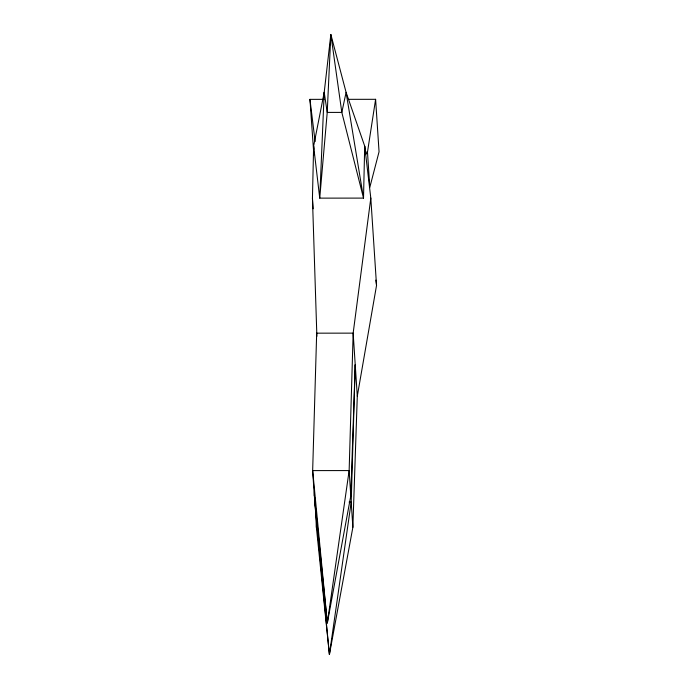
<?xml version="1.0" encoding="UTF-8"?>
<svg xmlns="http://www.w3.org/2000/svg" width="689" height="689" viewBox="0 0 689 689"><rect width="100%" height="100%" fill="white"/><g stroke="black" fill="none" stroke-linecap="round" stroke-linejoin="round"><path stroke-width="1.03" d="M316.88 336.318L312.444 198.139L313.624 146.146L324.209 92.369L330.841 34.45L346.093 92.352L364.696 146.111L370.811 198.096L376.538 285.427L357.29 396.192L352.863 527.326L329.402 654.55L316.38 527.352L314.856 497.837M352.863 527.326L351.209 502.1L355.223 364.67L350.796 495.796L327.335 623.02L314.313 495.822L314.537 489.371M316.38 527.352L316.604 520.901M370.811 198.096L353.156 333.14L349.142 470.578L350.796 495.796M375.608 99.311L367.487 152.08L369.804 187.391L379.053 151.769L375.608 99.311L348.703 99.328M365.566 154.655L367.487 152.08L365.359 152.08M313.865 154.956L309.947 99.362L323.942 99.345M349.065 502.109L351.209 502.1L329.402 654.55L314.727 502.126M375.849 280.104L376.538 285.427M309.947 99.362L315.123 141.564M365.179 153.466L364.696 146.111L363.516 198.105L319.739 198.131L313.624 146.146L313.831 149.306M357.29 396.192L353.156 333.14L316.673 333.166L312.66 470.604L314.313 495.822M312.444 198.139L313.142 208.784M324.209 92.369L319.739 198.131L327.232 112.41L330.841 34.45L341.822 112.402L363.516 198.105L346.093 92.352L341.822 112.402L327.232 112.41L324.209 92.369M349.142 470.578L327.335 623.02L312.66 470.604L349.142 470.578"/></g></svg>
